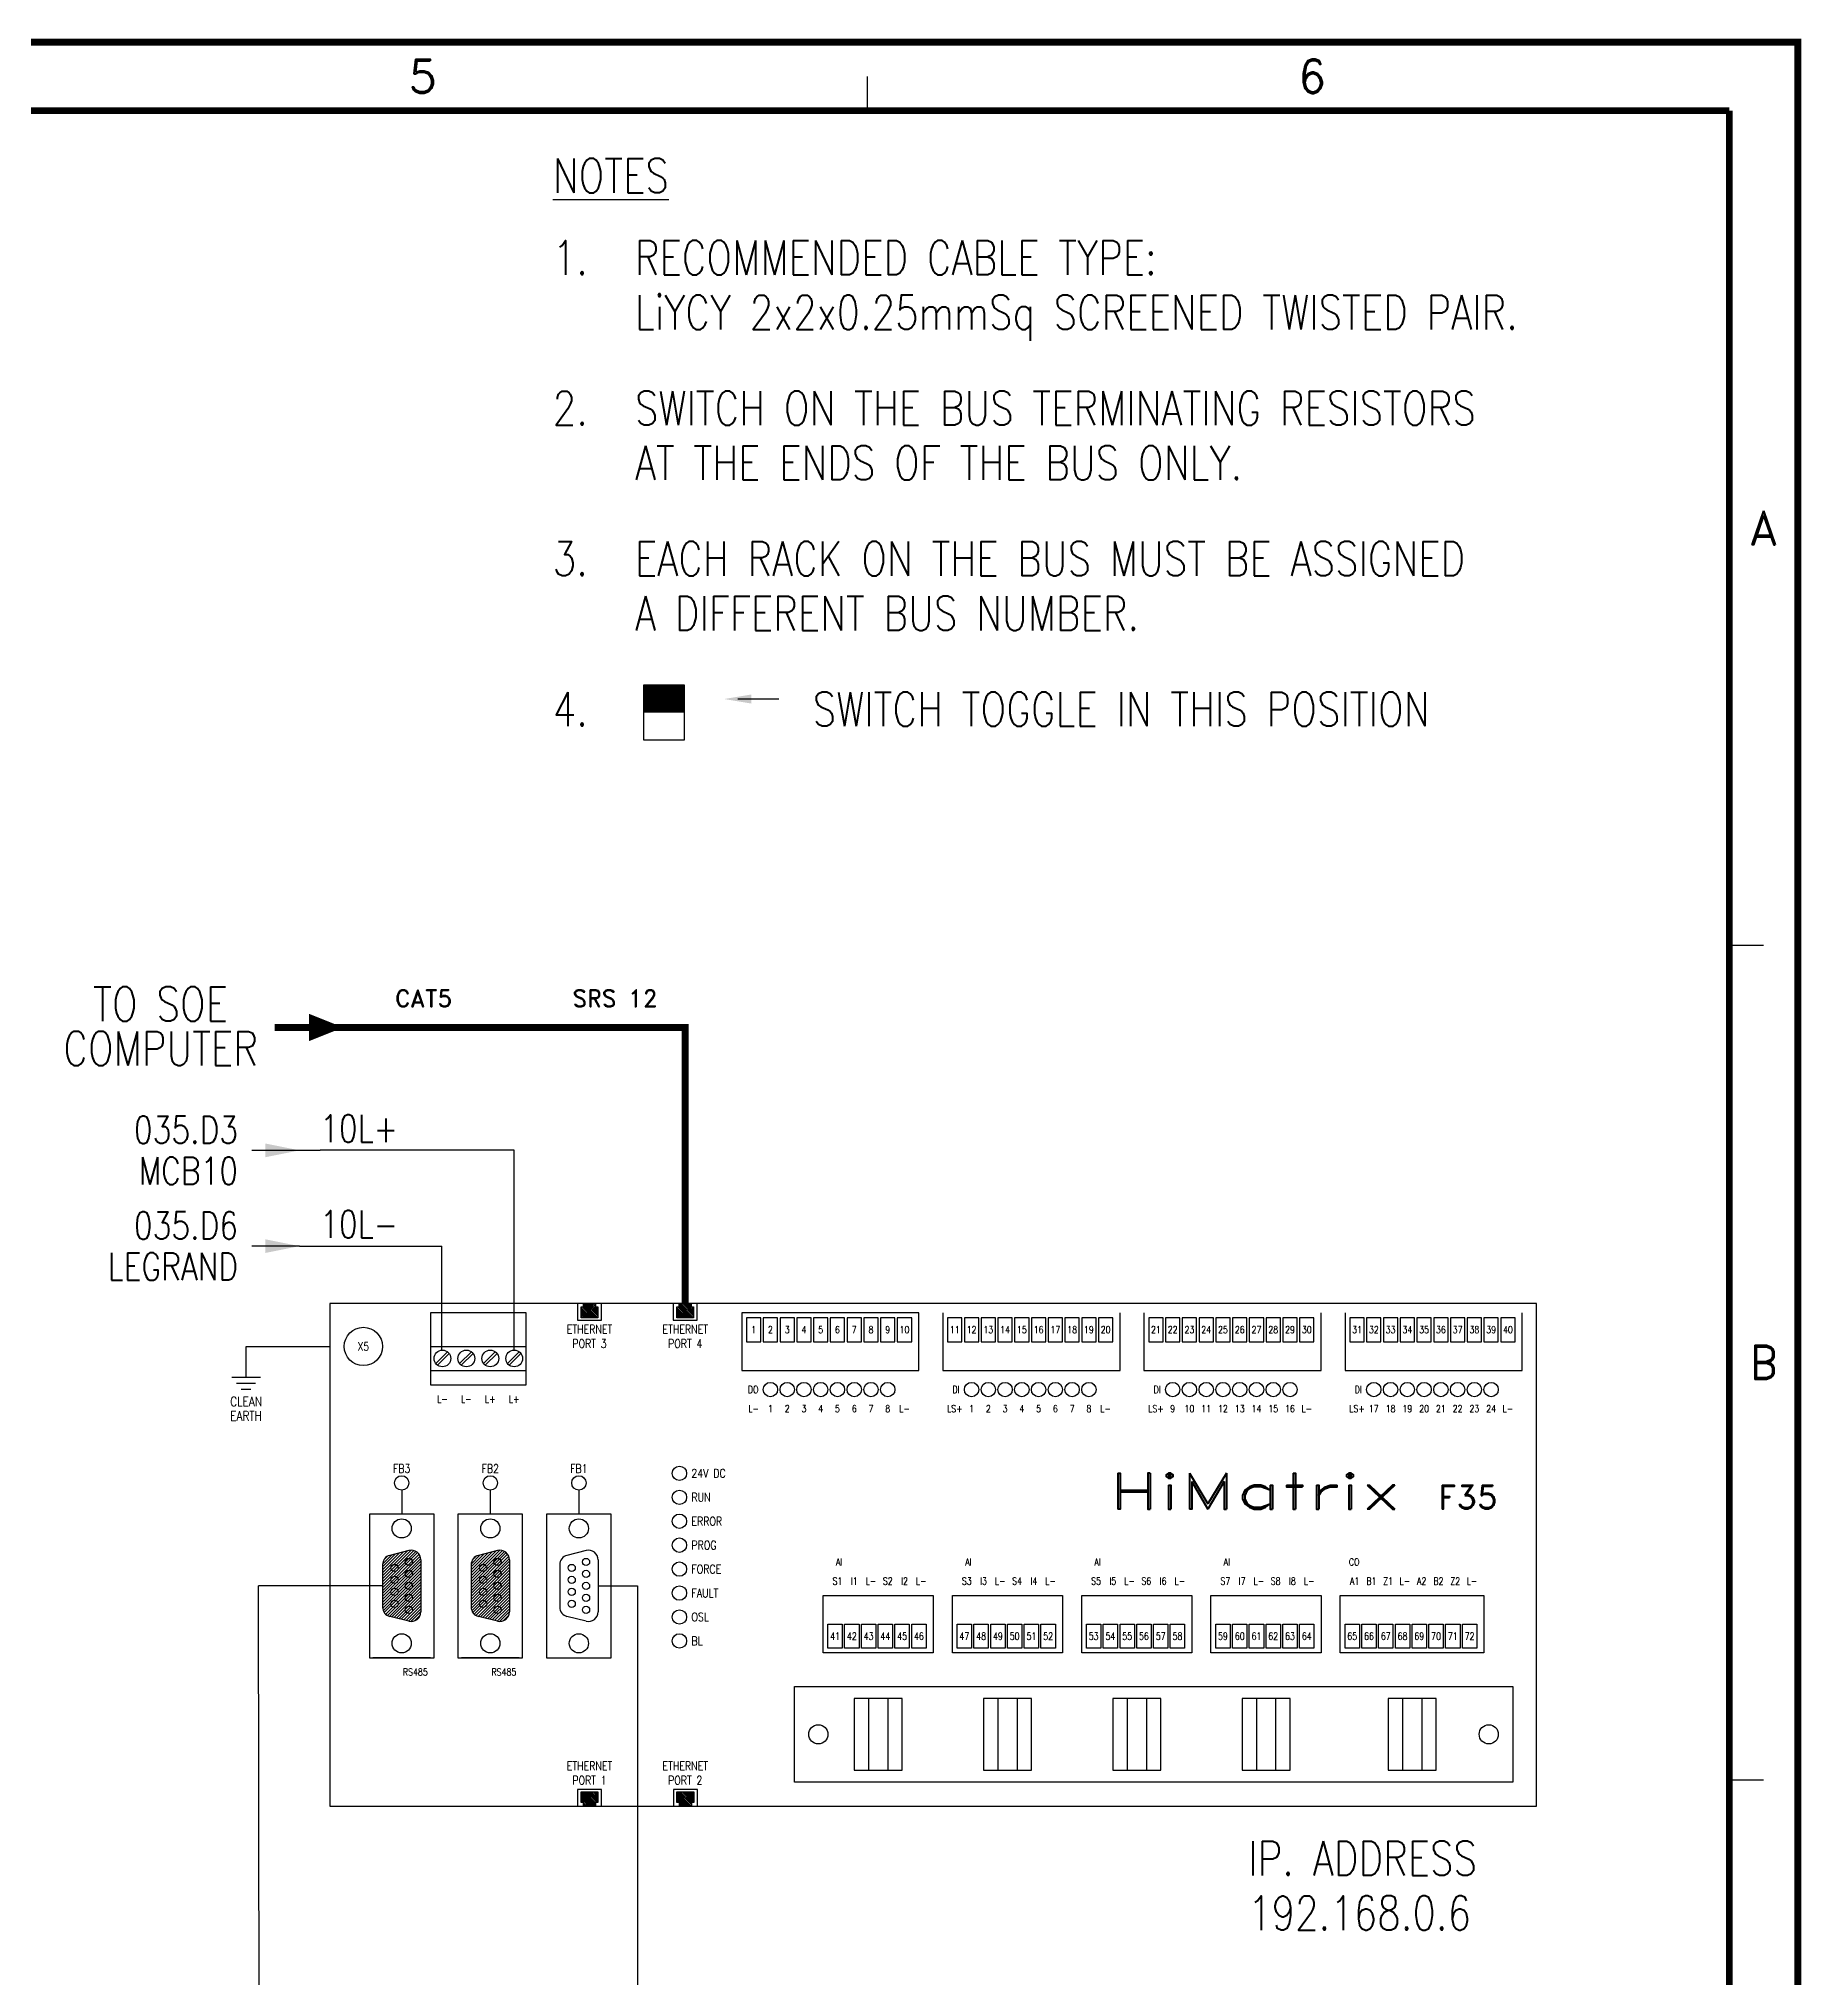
# Model space of a CAD drawing. Extents: x 0 to 414, y 0 to 285.
# Drawn here: x 280.4 to 409.3, y 143.6 to 285.2 of the extents above; entities that cross this region are included whole.
import ezdxf
from ezdxf.enums import TextEntityAlignment as Align

# ---------------------------------------------------------------- set-up
doc = ezdxf.new("R2010")
doc.units = 0
doc.header["$MEASUREMENT"] = 0
doc.linetypes.add('CONTINU', pattern=[0])
doc.linetypes.add('HIDDEN2', pattern=[4.7625, 3.175, -1.5875])
doc.layers.get('0').update_dxf_attribs({"linetype": 'CONTINUOUS'})
for name, color, linetype in [('COL', 2, 'CONTINU'), ('MCABMARKON', 4, 'CONTINUOUS'), ('PCABMARKON', 7, 'CONTINUOUS'), ('ROW', 2, 'CONTINU'), ('TEXT', 2, 'CONTINUOUS'), ('TPOL', 3, 'CONTINUOUS'), ('UPS', 2, 'CONTINUOUS'), ('XR_FUNCTION', 2, 'CONTINUOUS'), ('XR_MAIN', 2, 'CONTINUOUS')]:
    doc.layers.add(name, color=color, linetype=linetype)
doc.styles.add('CROSSREF', font='ROMANS.shx', dxfattribs={"width": 0.8, "height": 1})
doc.styles.add('FUNCTION', font='romans.shx', dxfattribs={"width": 0.8, "height": 2.5})
doc.styles.add('ROMAND', font='ROMAND')
doc.styles.add('ROMANS', font='romans.shx', dxfattribs={"width": 0.8})
doc.styles.add('WIRES', font='ROMANS.shx', dxfattribs={"width": 0.8, "height": 2})

# ---------------------------------------------------------------- blocks, each defined once
blk = doc.blocks.new('HS-A3')
at = {"color": 1}
for p, q in [((341, 280), (341, 282.5)), ((404, 219), (406.5, 219)), ((404, 158), (406.5, 158))]:
    blk.add_line(p, q, dxfattribs=at)
at = {"color": 1, "const_width": 0.5}
blk.add_lwpolyline([(16, 3), (409, 3), (409, 285), (16, 285)], close=True, dxfattribs=at)
for points in [[(16, 280), (404, 280)], [(404, 38), (404, 280)]]:
    blk.add_lwpolyline(points, dxfattribs=at)
at = {"color": 2, "style": 'ROMAND'}
for s, p in [('5', (308.5, 282.5)), ('6', (373.5, 282.5)), ('A', (406.5, 249.5)), ('B', (406.5, 188.5))]:
    blk.add_text(s, height=2.5, dxfattribs=at).set_placement(p, align=Align.MIDDLE)
at = {"layer": 'COL', "style": 'ROMAND', "flags": 9}
for tag, p in [('COL1', (48.5, 282.5)), ('COL2', (113.5, 282.5)), ('COL3', (178.5, 282.5)), ('COL4', (243.5, 282.5)), ('COL5', (308.5, 282.5)), ('COL6', (373.5, 282.5))]:
    blk.add_attdef(tag, p, '', height=2.5, dxfattribs=at)
at = {"layer": 'ROW', "style": 'ROMAND', "flags": 9}
for tag, p in [('ROW1', (406.5, 249.5)), ('ROW2', (406.5, 188.5)), ('ROW3', (406.5, 127.5)), ('ROW4', (406.5, 66.5))]:
    blk.add_attdef(tag, p, '', height=2.5, dxfattribs=at)
at = {"layer": 'UPS', "color": 3, "style": 'ROMANS', "width": 0.8, "flags": 8}
blk.add_attdef('PROJS->NOMPRO', text='', height=1.7, rotation=90, dxfattribs=at).set_placement((13.5, 35), align=Align.MIDDLE_LEFT)
at = {"layer": 'UPS', "style": 'ROMANS', "width": 0.8, "flags": 8}
for tag, height, p in [('PLANOS->VERIF', 2.5, (293.5, 34.25)), ('PLANOS->CANVI1', 2.5, (109, 29.25)), ('PLANOS->NCAN1', 2.5, (149, 29.25)), ('PLANOS->DCAN1', 2.5, (262.5, 29.25)), ('PLANOS->ORIG', 2.5, (293.5, 29.25)), ('PLANOS->CANVI2', 2.5, (109, 24.25)), ('PLANOS->NCAN2', 2.5, (149, 24.25)), ('PLANOS->DCAN2', 2.5, (262.5, 24.25)), ('PLANOS->HECHF', 2.5, (293.5, 24.25)), ('PLANOS->CANVI3', 2.5, (109, 19.25)), ('PLANOS->NCAN3', 2.5, (149, 19.25)), ('PLANOS->DCAN3', 2.5, (262.5, 19.25)), ('PLANOS->HECHD', 2.5, (293.5, 19.25)), ('PLANOS->CANVI4', 2.5, (109, 14.25)), ('PLANOS->NCAN4', 2.5, (149, 14.25)), ('PLANOS->DCAN4', 2.5, (262.5, 14.25)), ('PLANOS->DATACREA', 2.5, (293.5, 14.25)), ('PLANOS->CANVI5', 2.5, (109, 9.25)), ('PLANOS->NCAN5', 2.5, (149, 9.25)), ('PLANOS->DCAN5', 2.5, (262.5, 9.25)), ('PLANOS->NR1', 2.5, (293.5, 9.25)), ('PROJS->DESCPRO3', 5, (345.5, 5.5)), ('PLANOS->PLANO', 5, (378.5, 5.5)), ('PLANOS->USER', 5, (402.75, 5.5)), ('PLANOS->NR2', 2.5, (293.5, 4.25))]:
    blk.add_attdef(tag, text='', height=height, dxfattribs=at).set_placement(p, align=Align.CENTER)
at = {"layer": 'UPS', "style": 'ROMANS', "width": 3.1263, "flags": 8}
blk.add_attdef('PLANOS->MCAN1', text='', height=2.5, rotation=0.061173, dxfattribs=at).set_placement((155, 31.6443), (254, 31.75), align=Align.FIT)
at = {"layer": 'UPS', "style": 'ROMANS', "flags": 8}
for tag, width, p, p2 in [('PLANOS->MCAN2', 3.0574, (155, 26.75), (254, 26.75)), ('PLANOS->MCAN3', 3.0574, (155, 21.75), (254, 21.75)), ('PLANOS->MCAN4', 3.0462, (155, 16.75), (254, 16.75)), ('PLANOS->MCAN5', 3.0574, (155, 11.75), (254, 11.75))]:
    blk.add_attdef(tag, text='', height=2.5, dxfattribs=dict(at, width=width)).set_placement(p, p2, align=Align.FIT)
at = {"layer": 'UPS', "style": 'ROMANS', "width": 0.8, "flags": 8}
blk.add_attdef('PLANOS->DENOM', (313.5, 24.25), '', height=2.5, dxfattribs=at)
at = {"layer": 'UPS', "color": 4, "style": 'ROMANS', "width": 0.8, "flags": 8}
for tag, p in [('PROJS->DESCPRO1', (303, 19.25)), ('PROJS->DESCPRO2', (303, 14.25))]:
    blk.add_attdef(tag, p, '', height=2.5, dxfattribs=at)
at = {"layer": 'UPS', "color": 3, "style": 'ROMANS', "width": 0.8, "flags": 8}
blk.add_attdef('PLANOS->PROTOTIPO', text='', height=1.7, dxfattribs=at).set_placement((39.5, 5.5), align=Align.MIDDLE_LEFT)
at = {"layer": 'UPS', "style": 'ROMANS', "width": 0.8, "flags": 8}
blk.add_attdef('PLANOS->OBS4', text='', height=2.5, dxfattribs=at).set_placement((107, 5.5), align=Align.MIDDLE_LEFT)
blk = doc.blocks.new('EQUPOT04')
blk.add_line((3.5, 0), (0, 0))
blk.add_solid([(1, 0.5), (1, -0.5), (3.5, 0)])
at = {"layer": 'TEXT', "style": 'ROMANS', "width": 0.8}
blk.add_attdef('CONNECTION', text='', height=2, dxfattribs=at).set_placement((-1, -1.5), align=Align.MIDDLE_RIGHT)
at = {"layer": 'TPOL', "style": 'ROMANS', "flags": 8}
blk.add_attdef('CN1', text='', height=0.0025, dxfattribs=at).set_placement((3, 0), align=Align.MIDDLE_RIGHT)
at = {"layer": 'XR_FUNCTION', "style": 'FUNCTION', "width": 0.8, "flags": 1}
blk.add_attdef('XR_FUNCTION', text='', height=2, dxfattribs=at).set_placement((3.5, 0), align=Align.MIDDLE_LEFT)
at = {"layer": 'XR_MAIN', "style": 'CROSSREF', "width": 0.8}
for tag in ['XR_PREV', 'XR_NEXT']:
    blk.add_attdef(tag, text='', height=2, dxfattribs=at).set_placement((-1, 1.5), align=Align.MIDDLE_RIGHT)

msp = doc.modelspace()

# ---------------------------------------------------------------- hatches: boundary and pattern name
h = msp.add_hatch()
h.set_pattern_fill('ANSI31', color=256, scale=0.7, angle=-90, style=0)
h.set_pattern_definition([(315, (300.70522, 298.98148), (0.06187184, 0.06187184), [])])
h.paths.add_polyline_path([(321.1216, 192.816), (321.1216, 192.5535), (321.2966, 192.5535), (321.2966, 191.766), (320.0716, 191.766), (320.0716, 192.5535), (320.2466, 192.5535), (320.2466, 192.816)])
h = msp.add_hatch()
h.set_pattern_fill('ANSI31', color=256, scale=0.7, angle=-90, style=0)
h.set_pattern_definition([(315, (307.70522, 298.98148), (0.06187184, 0.06187184), [])])
h.paths.add_polyline_path([(328.1216, 192.816), (328.1216, 192.5535), (328.2966, 192.5535), (328.2966, 191.766), (327.0716, 191.766), (327.0716, 192.5535), (327.2466, 192.5535), (327.2466, 192.816)])
h = msp.add_hatch()
h.set_pattern_fill('ANSI31', color=256, scale=1.225, style=0)
h.set_pattern_definition([(45, (270.64843, 110.91596), (-0.10827573, 0.10827573), [])])
edge = h.paths.add_edge_path()
edge.add_line((306.0912, 169.9334), (307.4912, 169.5834))
edge.add_arc((307.6609, 170.2625), 0.7, 255.963757, 360)
edge.add_line((308.3609, 170.2625), (308.3609, 174.0694))
edge.add_arc((307.6609, 174.0694), 0.7, 0, 104.036243)
edge.add_line((307.4912, 174.7485), (306.0912, 174.3985))
edge.add_arc((306.2609, 173.7194), 0.7, 104.036243, 180)
edge.add_line((305.5609, 173.7194), (305.5609, 170.6125))
edge.add_arc((306.2609, 170.6125), 0.7, 180, 255.963757)
h = msp.add_hatch()
h.set_pattern_fill('ANSI31', color=256, scale=1.225, style=0)
h.set_pattern_definition([(45, (277.12343, 110.91596), (-0.10827573, 0.10827573), [])])
edge = h.paths.add_edge_path()
edge.add_line((312.5662, 169.9334), (313.9662, 169.5834))
edge.add_arc((314.1359, 170.2625), 0.7, 255.963757, 360)
edge.add_line((314.8359, 170.2625), (314.8359, 174.0694))
edge.add_arc((314.1359, 174.0694), 0.7, 0, 104.036243)
edge.add_line((313.9662, 174.7485), (312.5662, 174.3985))
edge.add_arc((312.7359, 173.7194), 0.7, 104.036243, 180)
edge.add_line((312.0359, 173.7194), (312.0359, 170.6125))
edge.add_arc((312.7359, 170.6125), 0.7, 180, 255.963757)
h = msp.add_hatch()
h.set_pattern_fill('ANSI31', color=256, scale=0.7, angle=90, style=0)
h.set_pattern_definition([(135, (340.67249, 49.900446), (-0.06187184, -0.06187184), [])])
h.paths.add_polyline_path([(320.2561, 156.066), (320.2561, 156.3285), (320.0811, 156.3285), (320.0811, 157.116), (321.3061, 157.116), (321.3061, 156.3285), (321.1311, 156.3285), (321.1311, 156.066)])
h = msp.add_hatch()
h.set_pattern_fill('ANSI31', color=256, scale=0.7, angle=90, style=0)
h.set_pattern_definition([(135, (347.67249, 49.900446), (-0.06187184, -0.06187184), [])])
h.paths.add_polyline_path([(327.2561, 156.066), (327.2561, 156.3285), (327.0811, 156.3285), (327.0811, 157.116), (328.3061, 157.116), (328.3061, 156.3285), (328.1311, 156.3285), (328.1311, 156.066)])

# ---------------------------------------------------------------- linework, layer by layer
for p, q in [((334.5229, 236.9894), (331.5229, 236.9894)), ((389.9109, 192.816), (301.7109, 192.816)), ((301.7109, 192.816), (301.7109, 156.066)), ((389.9109, 156.066), (389.9109, 192.816)), ((295.5859, 189.666), (301.7109, 189.666)), ((305.5609, 172.166, 1.75), (296.5015, 172.166, 1.0302)), ((296.5833, 108.5), (296.5015, 172.166, 1.0302)), ((321.3109, 172.166, 1.75), (324.198, 172.166, 1.75)), ((324.198, 172.166, 1.75), (324.198, 123.1876, 1.75)), ((301.7109, 156.066), (389.9109, 156.066))]:
    msp.add_line(p, q)
at = {"color": 3}
for p, q in [((309.0609, 192.116), (309.0609, 186.866)), ((316.0609, 192.116), (309.0609, 192.116)), ((316.0609, 186.866), (316.0609, 192.116)), ((331.8109, 192.116), (331.8109, 187.916)), ((344.7609, 192.116), (331.8109, 192.116)), ((332.1609, 191.766), (332.1609, 190.016)), ((333.2109, 191.766), (332.1609, 191.766)), ((333.2109, 190.016), (333.2109, 191.766)), ((334.4359, 191.766), (333.3859, 191.766)), ((333.3859, 191.766), (333.3859, 190.016)), ((334.4359, 190.016), (334.4359, 191.766)), ((334.6109, 191.766), (334.6109, 190.016)), ((335.6609, 191.766), (334.6109, 191.766)), ((335.6609, 190.016), (335.6609, 191.766)), ((336.8859, 191.766), (335.8359, 191.766)), ((335.8359, 191.766), (335.8359, 190.016)), ((336.8859, 190.016), (336.8859, 191.766)), ((337.0609, 191.766), (337.0609, 190.016)), ((338.1109, 191.766), (337.0609, 191.766)), ((338.1109, 190.016), (338.1109, 191.766)), ((338.2859, 191.766), (338.2859, 190.016)), ((339.3359, 191.766), (338.2859, 191.766)), ((339.3359, 190.016), (339.3359, 191.766)), ((339.5109, 191.766), (339.5109, 190.016)), ((340.5609, 191.766), (339.5109, 191.766)), ((340.5609, 190.016), (340.5609, 191.766)), ((340.7359, 191.766), (340.7359, 190.016)), ((341.7859, 191.766), (340.7359, 191.766)), ((341.7859, 190.016), (341.7859, 191.766)), ((343.0109, 191.766), (341.9609, 191.766)), ((341.9609, 191.766), (341.9609, 190.016)), ((343.0109, 190.016), (343.0109, 191.766)), ((343.1859, 191.766), (343.1859, 190.016)), ((344.2359, 191.766), (343.1859, 191.766)), ((344.2359, 190.016), (344.2359, 191.766)), ((344.7609, 187.916), (344.7609, 192.116)), ((346.5109, 192.116), (346.5109, 187.916)), ((346.8609, 191.766), (346.8609, 190.016)), ((347.9109, 191.766), (346.8609, 191.766)), ((347.9109, 190.016), (347.9109, 191.766)), ((348.0859, 191.766), (348.0859, 190.016)), ((349.1359, 191.766), (348.0859, 191.766)), ((349.1359, 190.016), (349.1359, 191.766)), ((349.3109, 191.766), (349.3109, 190.016)), ((350.3609, 191.766), (349.3109, 191.766)), ((350.3609, 190.016), (350.3609, 191.766)), ((351.5859, 191.766), (350.5359, 191.766)), ((350.5359, 191.766), (350.5359, 190.016)), ((351.5859, 190.016), (351.5859, 191.766)), ((351.7609, 191.766), (351.7609, 190.016)), ((352.8109, 191.766), (351.7609, 191.766)), ((352.8109, 190.016), (352.8109, 191.766)), ((354.0359, 191.766), (352.9859, 191.766)), ((352.9859, 191.766), (352.9859, 190.016)), ((354.0359, 190.016), (354.0359, 191.766)), ((354.2109, 191.766), (354.2109, 190.016)), ((355.2609, 191.766), (354.2109, 191.766)), ((355.2609, 190.016), (355.2609, 191.766)), ((355.4359, 191.766), (355.4359, 190.016)), ((356.4859, 191.766), (355.4359, 191.766)), ((356.4859, 190.016), (356.4859, 191.766)), ((356.6609, 191.766), (356.6609, 190.016)), ((357.7109, 191.766), (356.6609, 191.766)), ((357.7109, 190.016), (357.7109, 191.766)), ((357.8859, 191.766), (357.8859, 190.016)), ((358.9359, 191.766), (357.8859, 191.766)), ((358.9359, 190.016), (358.9359, 191.766)), ((359.4609, 187.916), (359.4609, 192.116)), ((361.2109, 192.116), (361.2109, 187.916)), ((362.6109, 191.766), (361.5609, 191.766)), ((361.5609, 191.766), (361.5609, 190.016)), ((362.6109, 190.016), (362.6109, 191.766)), ((362.7859, 191.766), (362.7859, 190.016)), ((363.8359, 191.766), (362.7859, 191.766)), ((363.8359, 190.016), (363.8359, 191.766)), ((364.0109, 191.766), (364.0109, 190.016)), ((365.0609, 191.766), (364.0109, 191.766)), ((365.0609, 190.016), (365.0609, 191.766)), ((366.2859, 191.766), (365.2359, 191.766)), ((365.2359, 191.766), (365.2359, 190.016)), ((366.2859, 190.016), (366.2859, 191.766)), ((366.4609, 191.766), (366.4609, 190.016)), ((367.5109, 191.766), (366.4609, 191.766)), ((367.5109, 190.016), (367.5109, 191.766)), ((368.7359, 191.766), (367.6859, 191.766)), ((367.6859, 191.766), (367.6859, 190.016)), ((368.7359, 190.016), (368.7359, 191.766)), ((368.9109, 191.766), (368.9109, 190.016)), ((369.9609, 191.766), (368.9109, 191.766)), ((369.9609, 190.016), (369.9609, 191.766)), ((371.1859, 191.766), (370.1359, 191.766)), ((370.1359, 191.766), (370.1359, 190.016)), ((371.1859, 190.016), (371.1859, 191.766)), ((371.3609, 191.766), (371.3609, 190.016)), ((372.4109, 191.766), (371.3609, 191.766)), ((372.4109, 190.016), (372.4109, 191.766)), ((372.5859, 191.766), (372.5859, 190.016)), ((373.6359, 191.766), (372.5859, 191.766)), ((373.6359, 190.016), (373.6359, 191.766)), ((374.1609, 187.916), (374.1609, 192.116)), ((375.9109, 192.116), (375.9109, 187.916)), ((377.3109, 191.766), (376.2609, 191.766)), ((376.2609, 191.766), (376.2609, 190.016)), ((377.3109, 190.016), (377.3109, 191.766)), ((377.4859, 191.766), (377.4859, 190.016)), ((378.5359, 191.766), (377.4859, 191.766)), ((378.5359, 190.016), (378.5359, 191.766)), ((379.7609, 191.766), (378.7109, 191.766)), ((378.7109, 191.766), (378.7109, 190.016)), ((379.7609, 190.016), (379.7609, 191.766)), ((379.9359, 191.766), (379.9359, 190.016)), ((380.9859, 191.766), (379.9359, 191.766)), ((380.9859, 190.016), (380.9859, 191.766)), ((381.1609, 191.766), (381.1609, 190.016)), ((382.2109, 191.766), (381.1609, 191.766)), ((382.2109, 190.016), (382.2109, 191.766)), ((383.4359, 191.766), (382.3859, 191.766)), ((382.3859, 191.766), (382.3859, 190.016)), ((383.4359, 190.016), (383.4359, 191.766)), ((383.6109, 191.766), (383.6109, 190.016)), ((384.6609, 191.766), (383.6109, 191.766)), ((384.6609, 190.016), (384.6609, 191.766)), ((385.8859, 191.766), (384.8359, 191.766)), ((384.8359, 191.766), (384.8359, 190.016)), ((385.8859, 190.016), (385.8859, 191.766)), ((386.0609, 191.766), (386.0609, 190.016)), ((387.1109, 191.766), (386.0609, 191.766)), ((387.1109, 190.016), (387.1109, 191.766)), ((388.3359, 191.766), (387.2859, 191.766)), ((387.2859, 191.766), (387.2859, 190.016)), ((388.3359, 190.016), (388.3359, 191.766)), ((388.8609, 187.916), (388.8609, 192.116)), ((332.1609, 190.016), (333.2109, 190.016)), ((333.3859, 190.016), (334.4359, 190.016)), ((334.6109, 190.016), (335.6609, 190.016)), ((335.8359, 190.016), (336.8859, 190.016)), ((337.0609, 190.016), (338.1109, 190.016)), ((338.2859, 190.016), (339.3359, 190.016)), ((339.5109, 190.016), (340.5609, 190.016)), ((340.7359, 190.016), (341.7859, 190.016)), ((341.9609, 190.016), (343.0109, 190.016)), ((343.1859, 190.016), (344.2359, 190.016)), ((346.8609, 190.016), (347.9109, 190.016)), ((348.0859, 190.016), (349.1359, 190.016)), ((349.3109, 190.016), (350.3609, 190.016)), ((350.5359, 190.016), (351.5859, 190.016)), ((351.7609, 190.016), (352.8109, 190.016)), ((352.9859, 190.016), (354.0359, 190.016)), ((354.2109, 190.016), (355.2609, 190.016)), ((355.4359, 190.016), (356.4859, 190.016)), ((356.6609, 190.016), (357.7109, 190.016)), ((357.8859, 190.016), (358.9359, 190.016)), ((361.5609, 190.016), (362.6109, 190.016)), ((362.7859, 190.016), (363.8359, 190.016)), ((364.0109, 190.016), (365.0609, 190.016)), ((365.2359, 190.016), (366.2859, 190.016)), ((366.4609, 190.016), (367.5109, 190.016)), ((367.6859, 190.016), (368.7359, 190.016)), ((368.9109, 190.016), (369.9609, 190.016)), ((370.1359, 190.016), (371.1859, 190.016)), ((371.3609, 190.016), (372.4109, 190.016)), ((372.5859, 190.016), (373.6359, 190.016)), ((376.2609, 190.016), (377.3109, 190.016)), ((377.4859, 190.016), (378.5359, 190.016)), ((378.7109, 190.016), (379.7609, 190.016)), ((379.9359, 190.016), (380.9859, 190.016)), ((381.1609, 190.016), (382.2109, 190.016)), ((382.3859, 190.016), (383.4359, 190.016)), ((383.6109, 190.016), (384.6609, 190.016)), ((384.8359, 190.016), (385.8859, 190.016)), ((386.0609, 190.016), (387.1109, 190.016)), ((387.2859, 190.016), (388.3359, 190.016)), ((309.0609, 189.666), (316.0609, 189.666)), ((309.4454, 188.4242), (310.3027, 189.2815)), ((309.5691, 188.3004), (310.4265, 189.1578)), ((311.1954, 188.4242), (312.0527, 189.2815)), ((311.3191, 188.3004), (312.1765, 189.1578)), ((312.9454, 188.4242), (313.8027, 189.2815)), ((313.0691, 188.3004), (313.9265, 189.1578)), ((314.6954, 188.4242), (315.5527, 189.2815)), ((314.8191, 188.3004), (315.6765, 189.1578)), ((296.6359, 187.391), (294.5359, 187.391)), ((309.0609, 187.916), (316.0609, 187.916)), ((331.8109, 187.916), (344.7609, 187.916)), ((346.5109, 187.916), (359.4609, 187.916)), ((361.2109, 187.916), (374.1609, 187.916)), ((375.9109, 187.916), (388.8609, 187.916)), ((296.2859, 186.9535), (294.8859, 186.9535)), ((295.9359, 186.516), (295.2359, 186.516)), ((309.0609, 186.866), (316.0609, 186.866)), ((306.9609, 179.166), (306.9609, 177.416)), ((313.4359, 179.166), (313.4359, 177.416)), ((319.9109, 179.166), (319.9109, 177.416)), ((304.5984, 177.416), (304.5984, 166.916)), ((309.3234, 177.416), (304.5984, 177.416)), ((309.3234, 166.916), (309.3234, 177.416)), ((315.7984, 177.416), (311.0734, 177.416)), ((311.0734, 177.416), (311.0734, 166.916)), ((315.7984, 166.916), (315.7984, 177.416)), ((317.5484, 177.416), (317.5484, 166.916)), ((322.2734, 177.416), (317.5484, 177.416)), ((322.2734, 166.916), (322.2734, 177.416)), ((307.4911, 174.7485, 1.75), (306.0911, 174.3985, 1.75)), ((313.9661, 174.7485, 1.75), (312.5661, 174.3985, 1.75)), ((320.4411, 174.7485, 1.75), (319.0411, 174.3985, 1.75)), ((305.5609, 173.7194, 1.75), (305.5609, 170.6125, 1.75)), ((308.3609, 174.0694, 1.75), (308.3609, 170.2625, 1.75)), ((312.0359, 173.7194, 1.75), (312.0359, 170.6125, 1.75)), ((314.8359, 174.0694, 1.75), (314.8359, 170.2625, 1.75)), ((318.5109, 173.7194, 1.75), (318.5109, 170.6125, 1.75)), ((321.3109, 174.0694, 1.75), (321.3109, 170.2625, 1.75)), ((337.7609, 171.466), (345.8109, 171.466)), ((337.7609, 167.266), (337.7609, 171.466)), ((345.8109, 171.466), (345.8109, 167.266)), ((347.2109, 171.466), (355.2609, 171.466)), ((347.2109, 167.266), (347.2109, 171.466)), ((355.2609, 171.466), (355.2609, 167.266)), ((356.6609, 171.466), (364.7109, 171.466)), ((356.6609, 167.266), (356.6609, 171.466)), ((364.7109, 171.466), (364.7109, 167.266)), ((366.1109, 171.466), (374.1609, 171.466)), ((366.1109, 167.266), (366.1109, 171.466)), ((374.1609, 171.466), (374.1609, 167.266)), ((375.5609, 171.466), (386.0609, 171.466)), ((375.5609, 167.266), (375.5609, 171.466)), ((386.0609, 171.466), (386.0609, 167.266)), ((307.4911, 169.5834, 1.75), (306.0911, 169.9334, 1.75)), ((313.9661, 169.5834, 1.75), (312.5661, 169.9334, 1.75)), ((320.4411, 169.5834, 1.75), (319.0411, 169.9334, 1.75)), ((338.1109, 167.616), (338.1109, 169.366)), ((338.1109, 169.366), (339.1609, 169.366)), ((339.1609, 169.366), (339.1609, 167.616)), ((339.3359, 169.366), (340.3859, 169.366)), ((339.3359, 167.616), (339.3359, 169.366)), ((340.3859, 169.366), (340.3859, 167.616)), ((340.5609, 167.616), (340.5609, 169.366)), ((340.5609, 169.366), (341.6109, 169.366)), ((341.6109, 169.366), (341.6109, 167.616)), ((341.7859, 169.366), (342.8359, 169.366)), ((341.7859, 167.616), (341.7859, 169.366)), ((342.8359, 169.366), (342.8359, 167.616)), ((343.0109, 167.616), (343.0109, 169.366)), ((343.0109, 169.366), (344.0609, 169.366)), ((344.0609, 169.366), (344.0609, 167.616)), ((344.2359, 169.366), (345.2859, 169.366)), ((344.2359, 167.616), (344.2359, 169.366)), ((345.2859, 169.366), (345.2859, 167.616)), ((347.5609, 169.366), (348.6109, 169.366)), ((347.5609, 167.616), (347.5609, 169.366)), ((348.6109, 169.366), (348.6109, 167.616)), ((348.7859, 167.616), (348.7859, 169.366)), ((348.7859, 169.366), (349.8359, 169.366)), ((349.8359, 169.366), (349.8359, 167.616)), ((350.0109, 169.366), (351.0609, 169.366)), ((350.0109, 167.616), (350.0109, 169.366)), ((351.0609, 169.366), (351.0609, 167.616)), ((351.2359, 167.616), (351.2359, 169.366)), ((351.2359, 169.366), (352.2859, 169.366)), ((352.2859, 169.366), (352.2859, 167.616)), ((352.4609, 167.616), (352.4609, 169.366)), ((352.4609, 169.366), (353.5109, 169.366)), ((353.5109, 169.366), (353.5109, 167.616)), ((353.6859, 169.366), (354.7359, 169.366)), ((353.6859, 167.616), (353.6859, 169.366)), ((354.7359, 169.366), (354.7359, 167.616)), ((357.0109, 167.616), (357.0109, 169.366)), ((357.0109, 169.366), (358.0609, 169.366)), ((358.0609, 169.366), (358.0609, 167.616)), ((358.2359, 167.616), (358.2359, 169.366)), ((358.2359, 169.366), (359.2859, 169.366)), ((359.2859, 169.366), (359.2859, 167.616)), ((359.4609, 169.366), (360.5109, 169.366)), ((359.4609, 167.616), (359.4609, 169.366)), ((360.5109, 169.366), (360.5109, 167.616)), ((360.6859, 167.616), (360.6859, 169.366)), ((360.6859, 169.366), (361.7359, 169.366)), ((361.7359, 169.366), (361.7359, 167.616)), ((361.9109, 169.366), (362.9609, 169.366)), ((361.9109, 167.616), (361.9109, 169.366)), ((362.9609, 169.366), (362.9609, 167.616)), ((363.1359, 167.616), (363.1359, 169.366)), ((363.1359, 169.366), (364.1859, 169.366)), ((364.1859, 169.366), (364.1859, 167.616)), ((366.4609, 167.616), (366.4609, 169.366)), ((366.4609, 169.366), (367.5109, 169.366)), ((367.5109, 169.366), (367.5109, 167.616)), ((367.6859, 169.366), (368.7359, 169.366)), ((367.6859, 167.616), (367.6859, 169.366)), ((368.7359, 169.366), (368.7359, 167.616)), ((368.9109, 167.616), (368.9109, 169.366)), ((368.9109, 169.366), (369.9609, 169.366)), ((369.9609, 169.366), (369.9609, 167.616)), ((370.1359, 169.366), (371.1859, 169.366)), ((370.1359, 167.616), (370.1359, 169.366)), ((371.1859, 169.366), (371.1859, 167.616)), ((371.3609, 167.616), (371.3609, 169.366)), ((371.3609, 169.366), (372.4109, 169.366)), ((372.4109, 169.366), (372.4109, 167.616)), ((372.5859, 167.616), (372.5859, 169.366)), ((372.5859, 169.366), (373.6359, 169.366)), ((373.6359, 169.366), (373.6359, 167.616)), ((375.9109, 169.366), (376.9609, 169.366)), ((375.9109, 167.616), (375.9109, 169.366)), ((376.9609, 169.366), (376.9609, 167.616)), ((377.1359, 167.616), (377.1359, 169.366)), ((377.1359, 169.366), (378.1859, 169.366)), ((378.1859, 169.366), (378.1859, 167.616)), ((378.3609, 167.616), (378.3609, 169.366)), ((378.3609, 169.366), (379.4109, 169.366)), ((379.4109, 169.366), (379.4109, 167.616)), ((379.5859, 169.366), (380.6359, 169.366)), ((379.5859, 167.616), (379.5859, 169.366)), ((380.6359, 169.366), (380.6359, 167.616)), ((380.8109, 167.616), (380.8109, 169.366)), ((380.8109, 169.366), (381.8609, 169.366)), ((381.8609, 169.366), (381.8609, 167.616)), ((382.0359, 169.366), (383.0859, 169.366)), ((382.0359, 167.616), (382.0359, 169.366)), ((383.0859, 169.366), (383.0859, 167.616)), ((383.2609, 167.616), (383.2609, 169.366)), ((383.2609, 169.366), (384.3109, 169.366)), ((384.3109, 169.366), (384.3109, 167.616)), ((384.4859, 169.366), (385.5359, 169.366)), ((384.4859, 167.616), (384.4859, 169.366)), ((385.5359, 169.366), (385.5359, 167.616)), ((345.8109, 167.266), (337.7609, 167.266)), ((339.1609, 167.616), (338.1109, 167.616)), ((340.3859, 167.616), (339.3359, 167.616)), ((341.6109, 167.616), (340.5609, 167.616)), ((342.8359, 167.616), (341.7859, 167.616)), ((344.0609, 167.616), (343.0109, 167.616)), ((345.2859, 167.616), (344.2359, 167.616)), ((355.2609, 167.266), (347.2109, 167.266)), ((348.6109, 167.616), (347.5609, 167.616)), ((349.8359, 167.616), (348.7859, 167.616)), ((351.0609, 167.616), (350.0109, 167.616)), ((352.2859, 167.616), (351.2359, 167.616)), ((353.5109, 167.616), (352.4609, 167.616)), ((354.7359, 167.616), (353.6859, 167.616)), ((364.7109, 167.266), (356.6609, 167.266)), ((358.0609, 167.616), (357.0109, 167.616)), ((359.2859, 167.616), (358.2359, 167.616)), ((360.5109, 167.616), (359.4609, 167.616)), ((361.7359, 167.616), (360.6859, 167.616)), ((362.9609, 167.616), (361.9109, 167.616)), ((364.1859, 167.616), (363.1359, 167.616)), ((374.1609, 167.266), (366.1109, 167.266)), ((367.5109, 167.616), (366.4609, 167.616)), ((368.7359, 167.616), (367.6859, 167.616)), ((369.9609, 167.616), (368.9109, 167.616)), ((371.1859, 167.616), (370.1359, 167.616)), ((372.4109, 167.616), (371.3609, 167.616)), ((373.6359, 167.616), (372.5859, 167.616)), ((386.0609, 167.266), (375.5609, 167.266)), ((376.9609, 167.616), (375.9109, 167.616)), ((378.1859, 167.616), (377.1359, 167.616)), ((379.4109, 167.616), (378.3609, 167.616)), ((380.6359, 167.616), (379.5859, 167.616)), ((381.8609, 167.616), (380.8109, 167.616)), ((383.0859, 167.616), (382.0359, 167.616)), ((384.3109, 167.616), (383.2609, 167.616)), ((385.5359, 167.616), (384.4859, 167.616)), ((304.5984, 166.916), (309.3234, 166.916)), ((311.0734, 166.916), (315.7984, 166.916)), ((317.5484, 166.916), (322.2734, 166.916)), ((335.6609, 164.816), (388.1609, 164.816)), ((335.6609, 157.816), (335.6609, 164.816)), ((388.1609, 164.816), (388.1609, 157.816)), ((343.5359, 163.941), (340.0359, 163.941)), ((340.0359, 163.941), (340.0359, 158.691)), ((343.5359, 158.691), (343.5359, 163.941)), ((349.4859, 163.941), (349.4859, 158.691)), ((352.9859, 163.941), (349.4859, 163.941)), ((352.9859, 158.691), (352.9859, 163.941)), ((362.4359, 163.941), (358.9359, 163.941)), ((358.9359, 163.941), (358.9359, 158.691)), ((362.4359, 158.691), (362.4359, 163.941)), ((371.8859, 163.941), (368.3859, 163.941)), ((368.3859, 163.941), (368.3859, 158.691)), ((371.8859, 158.691), (371.8859, 163.941)), ((382.5609, 163.941), (379.0609, 163.941)), ((379.0609, 163.941), (379.0609, 158.691)), ((382.5609, 158.691), (382.5609, 163.941)), ((388.1609, 157.816), (335.6609, 157.816)), ((340.0359, 158.691), (343.5359, 158.691)), ((349.4859, 158.691), (352.9859, 158.691)), ((358.9359, 158.691), (362.4359, 158.691)), ((368.3859, 158.691), (371.8859, 158.691)), ((379.0609, 158.691), (382.5609, 158.691))]:
    msp.add_line(p, q, dxfattribs=at)
at = {"color": 3, "extrusion": (0, 1, 0)}
for p, q in [((304.8609, 166.916), (304.8609, 166.916, 1.75)), ((309.0609, 166.916), (304.8609, 166.916)), ((304.8609, 166.916, 1.75), (309.0609, 166.916, 1.75)), ((309.0609, 166.916), (309.0609, 166.916, 1.75)), ((311.3359, 166.916, 1.75), (315.5359, 166.916, 1.75)), ((315.5359, 166.916), (311.3359, 166.916)), ((311.3359, 166.916), (311.3359, 166.916, 1.75)), ((315.5359, 166.916), (315.5359, 166.916, 1.75))]:
    msp.add_line(p, q, dxfattribs=at)
at = {"color": 3, "linetype": 'HIDDEN2', "ltscale": 10}
for p, q in [((341.0859, 163.941), (341.0859, 158.691)), ((342.4859, 163.941), (342.4859, 158.691)), ((350.5359, 163.941), (350.5359, 158.691)), ((351.9359, 163.941), (351.9359, 158.691)), ((359.9859, 163.941), (359.9859, 158.691)), ((361.3859, 163.941), (361.3859, 158.691)), ((369.4359, 163.941), (369.4359, 158.691)), ((370.8359, 163.941), (370.8359, 158.691)), ((380.1109, 163.941), (380.1109, 158.691)), ((381.5109, 163.941), (381.5109, 158.691))]:
    msp.add_line(p, q, dxfattribs=at)
for points in [[(324.625, 237, 2, 2, 0), (327.625, 237, 3, 3, 0)], [(300.1841, 212.9834, 2, 0, 0), (302.6841, 212.9834, 0, 0, 0)]]:
    msp.add_lwpolyline(points, format="xyseb")
msp.add_lwpolyline([(324.625, 234), (327.625, 234), (327.625, 238), (324.625, 238)], close=True)
at = {"const_width": 0.5}
msp.add_lwpolyline([(327.6841, 192.816), (327.6841, 212.9834), (297.6841, 212.9834)], dxfattribs=at)
at = {"color": 3}
for points in [[(319.8091, 192.816), (319.8091, 191.591), (321.5591, 191.591), (321.5591, 192.816)], [(321.1216, 192.816), (321.1216, 192.5535), (321.2966, 192.5535), (321.2966, 191.766), (320.0716, 191.766), (320.0716, 192.5535), (320.2466, 192.5535), (320.2466, 192.816)], [(326.8091, 192.816), (326.8091, 191.591), (328.5591, 191.591), (328.5591, 192.816)], [(328.1216, 192.816), (328.1216, 192.5535), (328.2966, 192.5535), (328.2966, 191.766), (327.0716, 191.766), (327.0716, 192.5535), (327.2466, 192.5535), (327.2466, 192.816)], [(321.5686, 156.066), (321.5686, 157.291), (319.8186, 157.291), (319.8186, 156.066)], [(328.5686, 156.066), (328.5686, 157.291), (326.8186, 157.291), (326.8186, 156.066)], [(320.2561, 156.066), (320.2561, 156.3285), (320.0811, 156.3285), (320.0811, 157.116), (321.3061, 157.116), (321.3061, 156.3285), (321.1311, 156.3285), (321.1311, 156.066)], [(327.2561, 156.066), (327.2561, 156.3285), (327.0811, 156.3285), (327.0811, 157.116), (328.3061, 157.116), (328.3061, 156.3285), (328.1311, 156.3285), (328.1311, 156.066)]]:
    msp.add_lwpolyline(points, close=True, dxfattribs=at)
msp.add_circle((304.1609, 189.666), 1.4)
for centre, radius in [((309.9359, 188.791), 0.6125), ((311.6859, 188.791), 0.6125), ((313.4359, 188.791), 0.6125), ((315.1859, 188.791), 0.6125), ((333.9109, 186.516), 0.525), ((335.1359, 186.516), 0.525), ((336.3609, 186.516), 0.525), ((337.5859, 186.516), 0.525), ((338.8109, 186.516), 0.525), ((340.0359, 186.516), 0.525), ((341.2609, 186.516), 0.525), ((342.4859, 186.516), 0.525), ((348.6109, 186.516), 0.525), ((349.8359, 186.516), 0.525), ((351.0609, 186.516), 0.525), ((352.2859, 186.516), 0.525), ((353.5109, 186.516), 0.525), ((354.7359, 186.516), 0.525), ((355.9609, 186.516), 0.525), ((357.1859, 186.516), 0.525), ((363.3109, 186.516), 0.525), ((364.5359, 186.516), 0.525), ((365.7609, 186.516), 0.525), ((366.9859, 186.516), 0.525), ((368.2109, 186.516), 0.525), ((369.4359, 186.516), 0.525), ((370.6609, 186.516), 0.525), ((371.8859, 186.516), 0.525), ((378.0109, 186.516), 0.525), ((379.2359, 186.516), 0.525), ((380.4609, 186.516), 0.525), ((381.6859, 186.516), 0.525), ((382.9109, 186.516), 0.525), ((384.1359, 186.516), 0.525), ((385.3609, 186.516), 0.525), ((386.5859, 186.516), 0.525), ((306.9609, 179.691), 0.525), ((313.4359, 179.691), 0.525), ((319.9109, 179.691), 0.525), ((327.2609, 180.391), 0.525), ((327.2609, 178.641), 0.525), ((327.2609, 176.891), 0.525), ((306.9609, 176.366, 1.75), 0.7), ((313.4359, 176.366, 1.75), 0.7), ((319.9109, 176.366, 1.75), 0.7), ((327.2609, 175.141), 0.525), ((306.4359, 173.4785, 3.85), 0.2625), ((306.4359, 172.6035, 3.85), 0.2625), ((307.4859, 173.916, 3.85), 0.2625), ((307.4859, 173.041, 3.85), 0.2625), ((312.9109, 173.4785, 3.85), 0.2625), ((312.9109, 172.6035, 3.85), 0.2625), ((313.9609, 173.916, 3.85), 0.2625), ((313.9609, 173.041, 3.85), 0.2625), ((319.3859, 173.4785, 3.85), 0.2625), ((319.3859, 172.6035, 3.85), 0.2625), ((320.4359, 173.916, 3.85), 0.2625), ((320.4359, 173.041, 3.85), 0.2625), ((327.2609, 173.391), 0.525), ((306.4359, 171.7285, 3.85), 0.2625), ((307.4859, 172.166, 3.85), 0.2625), ((307.4859, 171.291, 3.85), 0.2625), ((312.9109, 171.7285, 3.85), 0.2625), ((313.9609, 172.166, 3.85), 0.2625), ((313.9609, 171.291, 3.85), 0.2625), ((319.3859, 171.7285, 3.85), 0.2625), ((320.4359, 172.166, 3.85), 0.2625), ((320.4359, 171.291, 3.85), 0.2625), ((327.2609, 171.641), 0.525), ((306.4359, 170.8535, 3.85), 0.2625), ((307.4859, 170.416, 3.85), 0.2625), ((312.9109, 170.8535, 3.85), 0.2625), ((313.9609, 170.416, 3.85), 0.2625), ((319.3859, 170.8535, 3.85), 0.2625), ((320.4359, 170.416, 3.85), 0.2625), ((327.2609, 169.891), 0.525), ((306.9609, 167.966, 1.75), 0.7), ((313.4359, 167.966, 1.75), 0.7), ((319.9109, 167.966, 1.75), 0.7), ((327.2609, 168.141), 0.525), ((337.4109, 161.316), 0.7), ((386.4109, 161.316), 0.7)]:
    msp.add_circle(centre, radius, dxfattribs=at)
for centre, start, end in [((306.2609, 173.7194, 1.75), 104.0362, 180), ((307.6609, 174.0694, 1.75), 0, 104.0362), ((312.7359, 173.7194, 1.75), 104.0362, 180), ((314.1359, 174.0694, 1.75), 0, 104.0362), ((319.2109, 173.7194, 1.75), 104.0362, 180), ((320.6109, 174.0694, 1.75), 0, 104.0362), ((306.2609, 170.6125, 1.75), 180, 255.9638), ((307.6609, 170.2625, 1.75), 255.9638, 0), ((312.7359, 170.6125, 1.75), 180, 255.9638), ((314.1359, 170.2625, 1.75), 255.9638, 0), ((319.2109, 170.6125, 1.75), 180, 255.9638), ((320.6109, 170.2625, 1.75), 255.9638, 0)]:
    msp.add_arc(centre, 0.7, start, end, dxfattribs=at)
msp.add_solid([(332.5229, 236.6561), (332.5229, 237.3227), (330.5229, 236.9894)])
at = {"layer": 'PCABMARKON'}
for p, q in [((305.0459, 212.9834), (299.4341, 212.9834)), ((299.5, 204.0022), (301, 204.0022)), ((315.1859, 204.0022), (301, 204.0022)), ((315.1859, 189.4035), (315.1859, 204.0022)), ((296, 197), (296, 197)), ((299.5, 197), (301, 197)), ((301, 197), (309.885, 197)), ((309.885, 189.4013), (309.885, 197)), ((295.5859, 187.391), (295.5859, 189.666))]:
    msp.add_line(p, q, dxfattribs=at)

# ---------------------------------------------------------------- block references
msp.add_blockref('HS-A3', (0, 0))
ref = msp.add_blockref('EQUPOT04', (296, 204))
ref.add_attrib('CN1', '1', dxfattribs={"layer": 'TPOL', "height": 0.0025, "style": 'ROMANS'}).set_placement((299, 204), align=Align.MIDDLE_RIGHT)
ref.add_attrib('CONNECTION', 'MCB10', dxfattribs={"layer": 'TEXT', "height": 2, "style": 'ROMANS', "width": 0.8}).set_placement((295, 202.5), align=Align.MIDDLE_RIGHT)
ref.add_attrib('XR_PREV', '035.D3', dxfattribs={"layer": 'XR_MAIN', "height": 2, "style": 'CROSSREF', "width": 0.8}).set_placement((295, 205.5), align=Align.MIDDLE_RIGHT)
ref = msp.add_blockref('EQUPOT04', (296, 197))
ref.add_attrib('CN1', '1', dxfattribs={"layer": 'TPOL', "height": 0.0025, "style": 'ROMANS'}).set_placement((299, 197), align=Align.MIDDLE_RIGHT)
ref.add_attrib('CONNECTION', 'LEGRAND', dxfattribs={"layer": 'TEXT', "height": 2, "style": 'ROMANS', "width": 0.8}).set_placement((295, 195.5), align=Align.MIDDLE_RIGHT)
ref.add_attrib('XR_PREV', '035.D6', dxfattribs={"layer": 'XR_MAIN', "height": 2, "style": 'CROSSREF', "width": 0.8}).set_placement((295, 198.5), align=Align.MIDDLE_RIGHT)

# ---------------------------------------------------------------- texts
at = {"layer": 'MCABMARKON', "style": 'WIRES', "width": 0.8}
for s, p in [('10L+', (301, 204.0022)), ('10L-', (301, 197))]:
    msp.add_text(s, height=2, dxfattribs=at).set_placement(p, align=Align.BOTTOM_LEFT)
at = {"layer": 'TEXT', "style": 'ROMANS', "width": 0.8}
for s, height, p in [('%%uNOTES', 2.5, (318, 274)), ('1.', 2.5, (318, 268)), ('RECOMMENDED CABLE TYPE:', 2.5, (324, 268)), ('LiYCY 2x2x0.25mmSq SCREENED TWISTED PAIR.', 2.5, (324, 264)), ('2.', 2.5, (318, 257)), ('SWITCH ON THE BUS TERMINATING RESISTORS', 2.5, (324, 257)), ('AT THE ENDS OF THE BUS ONLY.', 2.5, (324, 253)), ('3.', 2.5, (318, 246)), ('EACH RACK ON THE BUS MUST BE ASSIGNED', 2.5, (324, 246)), ('A DIFFERENT BUS NUMBER.', 2.5, (324, 242)), ('4.', 2.5, (318, 235)), ('SWITCH TOGGLE IN THIS POSITION', 2.5, (337, 235)), ('RS485', 0.525, (307.0484, 165.6035, 1.75)), ('RS485', 0.525, (313.5234, 165.6035, 1.75)), ('IP. ADDRESS', 2.5, (368.8317, 151)), ('192.168.0.6', 2.5, (368.8317, 147))]:
    msp.add_text(s, height=height, dxfattribs=at).set_placement(p)
at = {"layer": 'TEXT', "width": 0.8}
for s, height, style, p in [('TO SOE', 2.5, 'ROMANS', (289.335, 213.444)), ('COMPUTER', 2.5, 'ROMANS', (289.335, 210.1979)), ('ETHERNET', 0.63, 'CROSSREF', (320.6841, 158.691)), ('ETHERNET', 0.63, 'CROSSREF', (327.6841, 158.691)), ('PORT 1', 0.63, 'CROSSREF', (320.6841, 157.641)), ('PORT 2', 0.63, 'CROSSREF', (327.6841, 157.641))]:
    msp.add_text(s, height=height, dxfattribs=dict(at, style=style)).set_placement(p, align=Align.CENTER)
at = {"layer": 'TEXT', "style": 'ROMAND'}
for s, height, p in [('CAT5', 1.25, (310.6557, 214.4834)), ('SRS 12', 1.25, (325.6557, 214.4834)), ('F35', 1.75, (387.0592, 177.7838))]:
    msp.add_text(s, height=height, dxfattribs=at).set_placement(p, align=Align.RIGHT)
at = {"layer": 'TEXT', "color": 3, "style": 'ROMANS', "width": 0.8}
for s, height, p in [('X5', 0.6125, (304.1609, 189.666)), ('CLEAN', 0.7, (295.5859, 185.641)), ('EARTH', 0.7, (295.5859, 184.591))]:
    msp.add_text(s, height=height, dxfattribs=at).set_placement(p, align=Align.MIDDLE)
at = {"layer": 'TEXT', "style": 'CROSSREF', "width": 0.8}
for s, p in [('ETHERNET', (320.6841, 191.241)), ('PORT 3', (320.6841, 190.191)), ('ETHERNET', (327.6841, 191.241)), ('PORT 4', (327.6841, 190.191))]:
    msp.add_text(s, height=0.63, dxfattribs=at).set_placement(p, align=Align.TOP_CENTER)
at = {"layer": 'TEXT', "style": 'ROMANS', "width": 0.8}
for s, height, p in [('1', 0.525, (332.6859, 190.891)), ('2', 0.525, (333.9109, 190.891)), ('3', 0.525, (335.1359, 190.891)), ('4', 0.525, (336.3609, 190.891)), ('5', 0.525, (337.5859, 190.891)), ('6', 0.525, (338.8109, 190.891)), ('7', 0.525, (340.0359, 190.891)), ('8', 0.525, (341.2609, 190.891)), ('9', 0.525, (342.4859, 190.891)), ('10', 0.525, (343.7109, 190.891)), ('11', 0.525, (347.3859, 190.891)), ('12', 0.525, (348.6109, 190.891)), ('13', 0.525, (349.8359, 190.891)), ('14', 0.525, (351.0609, 190.891)), ('15', 0.525, (352.2859, 190.891)), ('16', 0.525, (353.5109, 190.891)), ('17', 0.525, (354.7359, 190.891)), ('18', 0.525, (355.9609, 190.891)), ('19', 0.525, (357.1859, 190.891)), ('20', 0.525, (358.4109, 190.891)), ('21', 0.525, (362.0859, 190.891)), ('22', 0.525, (363.3109, 190.891)), ('23', 0.525, (364.5359, 190.891)), ('24', 0.525, (365.7609, 190.891)), ('25', 0.525, (366.9859, 190.891)), ('26', 0.525, (368.2109, 190.891)), ('27', 0.525, (369.4359, 190.891)), ('28', 0.525, (370.6609, 190.891)), ('29', 0.525, (371.8859, 190.891)), ('30', 0.525, (373.1109, 190.891)), ('31', 0.525, (376.7859, 190.891)), ('32', 0.525, (378.0109, 190.891)), ('33', 0.525, (379.2359, 190.891)), ('34', 0.525, (380.4609, 190.891)), ('35', 0.525, (381.6859, 190.891)), ('36', 0.525, (382.9109, 190.891)), ('37', 0.525, (384.1359, 190.891)), ('38', 0.525, (385.3609, 190.891)), ('39', 0.525, (386.5859, 190.891)), ('40', 0.525, (387.8109, 190.891)), ('L-', 0.525, (309.9359, 185.816)), ('L-', 0.525, (311.6859, 185.816)), ('L+', 0.525, (313.4359, 185.816)), ('L+', 0.525, (315.1859, 185.816)), ('L-', 0.525, (332.6859, 185.116)), ('1', 0.525, (333.9109, 185.116)), ('2', 0.525, (335.1359, 185.116)), ('3', 0.525, (336.3609, 185.116)), ('4', 0.525, (337.5859, 185.116)), ('5', 0.525, (338.8109, 185.116)), ('6', 0.525, (340.0359, 185.116)), ('7', 0.525, (341.2609, 185.116)), ('8', 0.525, (342.4859, 185.116)), ('L-', 0.525, (343.7109, 185.116)), ('LS+', 0.525, (347.3859, 185.116)), ('1', 0.525, (348.6109, 185.116)), ('2', 0.525, (349.8359, 185.116)), ('3', 0.525, (351.0609, 185.116)), ('4', 0.525, (352.2859, 185.116)), ('5', 0.525, (353.5109, 185.116)), ('6', 0.525, (354.7359, 185.116)), ('7', 0.525, (355.9609, 185.116)), ('8', 0.525, (357.1859, 185.116)), ('L-', 0.525, (358.4109, 185.116)), ('LS+', 0.525, (362.0859, 185.116)), ('9', 0.525, (363.3109, 185.116)), ('10', 0.525, (364.5359, 185.116)), ('11', 0.525, (365.7609, 185.116)), ('12', 0.525, (366.9859, 185.116)), ('13', 0.525, (368.2109, 185.116)), ('14', 0.525, (369.4359, 185.116)), ('15', 0.525, (370.6609, 185.116)), ('16', 0.525, (371.8859, 185.116)), ('L-', 0.525, (373.1109, 185.116)), ('LS+', 0.525, (376.7859, 185.116)), ('17', 0.525, (378.0109, 185.116)), ('18', 0.525, (379.2359, 185.116)), ('19', 0.525, (380.4609, 185.116)), ('20', 0.525, (381.6859, 185.116)), ('21', 0.525, (382.9109, 185.116)), ('22', 0.525, (384.1359, 185.116)), ('23', 0.525, (385.3609, 185.116)), ('24', 0.525, (386.5859, 185.116)), ('L-', 0.525, (387.8109, 185.116)), ('FB3', 0.63, (306.9609, 180.741)), ('FB2', 0.63, (313.4359, 180.741)), ('FB1', 0.63, (319.9109, 180.741)), ('S1', 0.525, (338.8109, 172.516)), ('I1', 0.525, (340.0359, 172.516)), ('L-', 0.525, (341.2609, 172.516)), ('S2', 0.525, (342.4859, 172.516)), ('I2', 0.525, (343.7109, 172.516)), ('L-', 0.525, (344.9359, 172.516)), ('S3', 0.525, (348.2609, 172.516)), ('I3', 0.525, (349.4859, 172.516)), ('L-', 0.525, (350.7109, 172.516)), ('S4', 0.525, (351.9359, 172.516)), ('I4', 0.525, (353.1609, 172.516)), ('L-', 0.525, (354.3859, 172.516)), ('S5', 0.525, (357.7109, 172.516)), ('I5', 0.525, (358.9359, 172.516)), ('L-', 0.525, (360.1609, 172.516)), ('S6', 0.525, (361.3859, 172.516)), ('I6', 0.525, (362.6109, 172.516)), ('L-', 0.525, (363.8359, 172.516)), ('S7', 0.525, (367.1609, 172.516)), ('I7', 0.525, (368.3859, 172.516)), ('L-', 0.525, (369.6109, 172.516)), ('S8', 0.525, (370.8359, 172.516)), ('I8', 0.525, (372.0609, 172.516)), ('L-', 0.525, (373.2859, 172.516)), ('A1', 0.525, (376.6109, 172.516)), ('B1', 0.525, (377.8359, 172.516)), ('Z1', 0.525, (379.0609, 172.516)), ('L-', 0.525, (380.2859, 172.516)), ('A2', 0.525, (381.5109, 172.516)), ('B2', 0.525, (382.7359, 172.516)), ('Z2', 0.525, (383.9609, 172.516)), ('L-', 0.525, (385.1859, 172.516)), ('41', 0.525, (338.6359, 168.491)), ('42', 0.525, (339.8609, 168.491)), ('43', 0.525, (341.0859, 168.491)), ('44', 0.525, (342.3109, 168.491)), ('45', 0.525, (343.5359, 168.491)), ('46', 0.525, (344.7609, 168.491)), ('47', 0.525, (348.0859, 168.491)), ('48', 0.525, (349.3109, 168.491)), ('49', 0.525, (350.5359, 168.491)), ('50', 0.525, (351.7609, 168.491)), ('51', 0.525, (352.9859, 168.491)), ('52', 0.525, (354.2109, 168.491)), ('53', 0.525, (357.5359, 168.491)), ('54', 0.525, (358.7609, 168.491)), ('55', 0.525, (359.9859, 168.491)), ('56', 0.525, (361.2109, 168.491)), ('57', 0.525, (362.4359, 168.491)), ('58', 0.525, (363.6609, 168.491)), ('59', 0.525, (366.9859, 168.491)), ('60', 0.525, (368.2109, 168.491)), ('61', 0.525, (369.4359, 168.491)), ('62', 0.525, (370.6609, 168.491)), ('63', 0.525, (371.8859, 168.491)), ('64', 0.525, (373.1109, 168.491)), ('65', 0.525, (376.4359, 168.491)), ('66', 0.525, (377.6609, 168.491)), ('67', 0.525, (378.8859, 168.491)), ('68', 0.525, (380.1109, 168.491)), ('69', 0.525, (381.3359, 168.491)), ('70', 0.525, (382.5609, 168.491)), ('71', 0.525, (383.7859, 168.491)), ('72', 0.525, (385.0109, 168.491))]:
    msp.add_text(s, height=height, dxfattribs=at).set_placement(p, align=Align.MIDDLE)
for s, p in [('DO', (333.0359, 186.516)), ('DI', (347.7359, 186.516)), ('DI', (362.4359, 186.516)), ('DI', (377.1359, 186.516)), ('AI', (339.1609, 173.916)), ('AI', (348.6109, 173.916)), ('AI', (358.0609, 173.916)), ('AI', (367.5109, 173.916)), ('CO', (376.9609, 173.916))]:
    msp.add_text(s, height=0.525, dxfattribs=at).set_placement(p, align=Align.MIDDLE_RIGHT)
for s, p in [('24V DC', (328.1359, 180.391)), ('RUN', (328.1359, 178.641)), ('ERROR', (328.1359, 176.891)), ('PROG', (328.1359, 175.141)), ('FORCE', (328.1359, 173.391)), ('FAULT', (328.1359, 171.641)), ('OSL', (328.1359, 169.891)), ('BL', (328.1359, 168.141))]:
    msp.add_text(s, height=0.63, dxfattribs=at).set_placement(p, align=Align.MIDDLE_LEFT)
at = {"layer": 'TEXT', "style": 'ROMAND', "width": 1.5}
msp.add_text('HiMatrix', height=2.625, dxfattribs=at).set_placement((380.0592, 177.7838), align=Align.RIGHT)

doc.saveas('drawing.dxf')
